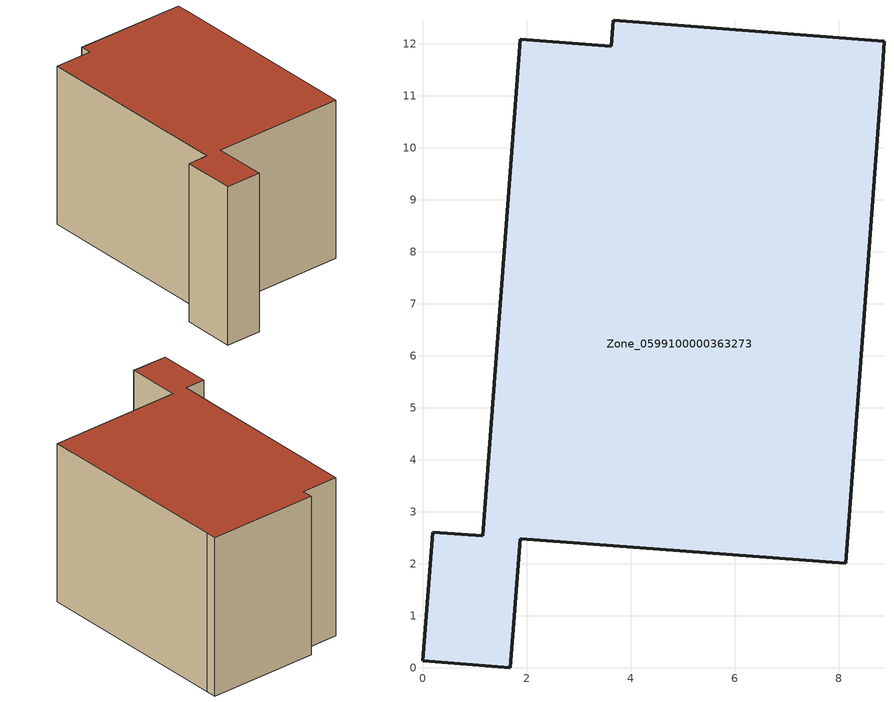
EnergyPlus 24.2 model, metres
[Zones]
Zone_0599100000363273
 floor ground (C_G): 8.86,11.58 8.14,2.01 1.88,2.48 1.69,0 0,0.13 0.2,2.61 1.16,2.53 1.88,12.09 3.63,11.95 3.67,12.45 8.88,12.05 z0.01
 wall outside (C_F): 3.63,11.95 1.88,12.09 1.16,2.53 0.2,2.61 0,0.13 1.69,0 1.88,2.48 8.14,2.01 8.86,11.58 8.88,12.05 3.67,12.45 3.63,11.95 z0.01:7.61
 roof outside (C_R): 8.88,12.05 3.67,12.45 3.63,11.95 1.88,12.09 1.16,2.53 0.2,2.61 0,0.13 1.69,0 1.88,2.48 8.14,2.01 8.86,11.58 z7.61
[BUILDING]
Pand.0599100000363273: North Axis=0; Terrain=City; Loads Convergence Tolerance Value=0.04; Temperature Convergence Tolerance Value=0.4; Solar Distribution=FullExterior; Maximum Number of Warmup Days=25; Minimum Number of Warmup Days=1
[Site:Location]
Rotterdam.The.Hague.AP_ZH_NLD Design_Conditions: Latitude=51.96; Longitude=4.45; Time Zone=1; Elevation=-4.5
[SITE:GROUNDTEMPERATURE:BUILDINGSURFACE]
18, 18, 18, 18, 18, 18, 18, 18, 18, 18, 18, 18
[MATERIAL] Thermal Absorptance=0.9; Solar Absorptance=0.7; Visible Absorptance=0.7
Name | Roughness | Thickness | Conductivity | Density | Specific Heat
G.TI.1992-2005 | MediumSmooth | 0.15 | 0.06 | 540 | 1210
F.TI.1992-2005 | Rough | 0.3 | 0.12 | 1920 | 840
R.TI.1992-2005 | MediumRough | 0.2 | 0.08 | 1500 | 1000
[CONSTRUCTION]
C_G: G.TI.1992-2005
C_F: F.TI.1992-2005
C_R: R.TI.1992-2005
[ZONE]
Zone_0599100000363273: Type=1; Multiplier=1; Ceiling Height=Autocalculate; Volume=Autocalculate; Floor Area=autocalculate; Part of Total Floor Area=Yes
[ZONEINFILTRATION:DESIGNFLOWRATE]
Infil_Zone_0599100000363273: Zone or ZoneList or Space or SpaceList=Zone_0599100000363273; Schedule=AlwaysOn; Design Flow Rate Calculation Method=Flow/Area; Flow Rate per Floor Area=0.0015; Constant Term Coefficient=1; Temperature Term Coefficient=0; Velocity Term Coefficient=0; Velocity Squared Term Coefficient=0
[HVACTEMPLATE:ZONE:IDEALLOADSAIRSYSTEM]
Zone_0599100000363273: Maximum Heating Supply Air Temperature=50; Minimum Cooling Supply Air Temperature=13; Maximum Heating Supply Air Humidity Ratio=0.0156; Minimum Cooling Supply Air Humidity Ratio=0.0077; Heating Limit=NoLimit; Cooling Limit=NoLimit; Dehumidification Control Type=ConstantSensibleHeatRatio; Cooling Sensible Heat Ratio=0.7; Dehumidification Setpoint=60; Humidification Control Type=None; Humidification Setpoint=30; Outdoor Air Method=None; Outdoor Air Flow Rate per Person=0.00944; Outdoor Air Flow Rate per Zone Floor Area=0; Outdoor Air Flow Rate per Zone=0; Demand Controlled Ventilation Type=None; Outdoor Air Economizer Type=NoEconomizer; Heat Recovery Type=None; Sensible Heat Recovery Effectiveness=0.7; Latent Heat Recovery Effectiveness=0.65
[ZONECONTROL:THERMOSTAT]
ThermostatControl_Zone_0599100000363273: Zone or ZoneList=Zone_0599100000363273; Control Type Schedule=DualSetpointControlType; Control 1=Thermostat_Zone_0599100000363273; Temperature Difference Between Cutout And Setpoint=0
[THERMOSTATSETPOINT:DUALSETPOINT]
Thermostat_Zone_0599100000363273: Heating Setpoint Temperature Schedule=HeatingSetpoint_Zone_0599100000363273; Cooling Setpoint Temperature Schedule=CoolingSetpoint_Zone_0599100000363273
[SCHEDULE:COMPACT]
HeatingSetpoint_Zone_0599100000363273: Through: 12/31, For: AllDays, Until: 24:00, 21
CoolingSetpoint_Zone_0599100000363273: Through: 12/31, For: AllDays, Until: 24:00, 24
DualSetpointControlType: Through: 12/31, For: AllDays, Until: 24:00, 4
AlwaysOn: Through: 12/31, For: AllDays, Until: 24:00, 1
